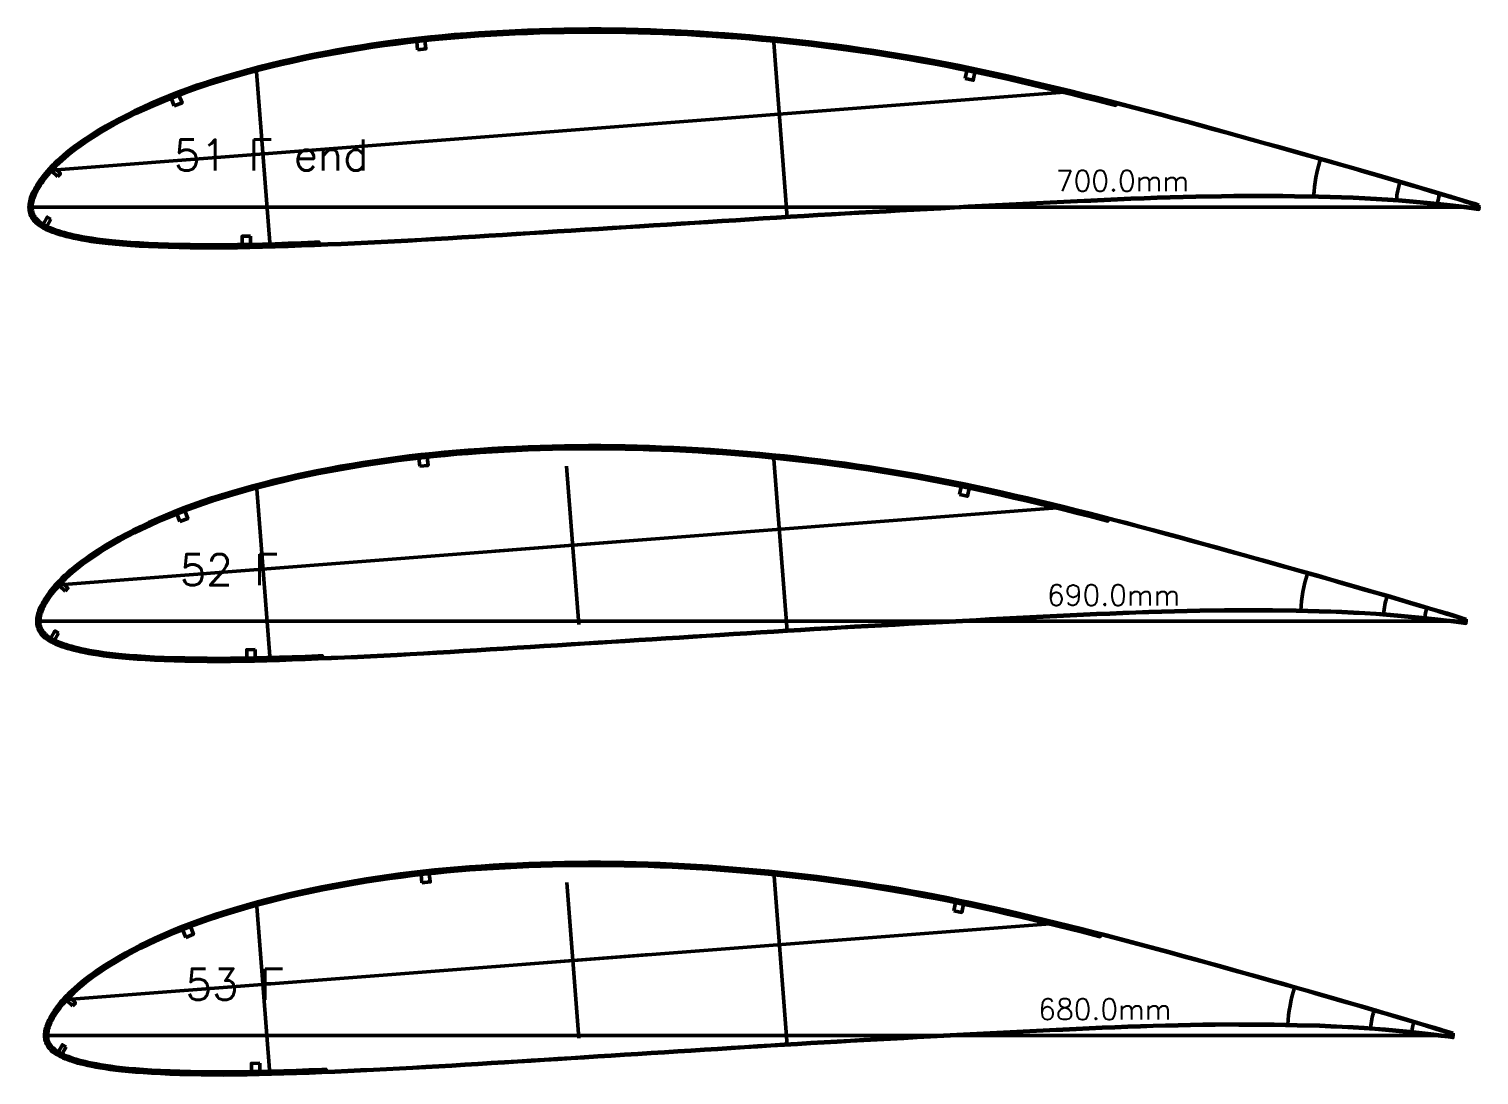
# Model space of a CAD drawing. Header units: metres. Extents: x -405 to 675, y -15418 to 133.
# Drawn here: x -262 to 438, y -10419 to -9914 of the extents above; entities that cross this region are included whole.
import ezdxf
from ezdxf.enums import TextEntityAlignment as Align

# ---------------------------------------------------------------- set-up
doc = ezdxf.new("R2010")
doc.units = ezdxf.units.M
for name, color, linetype, lineweight in [('FoilLayer', 7, 'Continuous', 50), ('RefFoilLayer', 7, 'Continuous', 50), ('StringerLayer', 7, 'Continuous', 50), ('SubLayer', 7, 'Continuous', 50), ('TextLayer', 7, 'Continuous', 50)]:
    doc.layers.add(name, color=color, linetype=linetype, lineweight=lineweight)
doc.styles.add('MSゴシック', font='romans')

msp = doc.modelspace()

# ---------------------------------------------------------------- linework, layer by layer
at = {"layer": 'FoilLayer'}
for points in [[(437.36, -9999.38), (435.22, -9998.69), (431.78, -9997.66), (428.06, -9996.5), (423.99, -9995.27), (419.56, -9993.96), (414.79, -9992.55), (409.74, -9991.05), (404.46, -9989.48), (399.02, -9987.88), (393.54, -9986.28), (388.01, -9984.7), (382.4, -9983.06), (376.73, -9981.39), (370.96, -9979.74), (365.1, -9978.07), (359.14, -9976.4), (353.07, -9974.69), (346.9, -9972.95), (340.66, -9971.2), (334.37, -9969.44), (328.07, -9967.67), (321.76, -9965.91), (315.46, -9964.16), (309.16, -9962.42), (302.86, -9960.68), (296.58, -9958.96), (290.32, -9957.26), (284.08, -9955.58), (277.86, -9953.92), (271.65, -9952.28), (265.45, -9950.66), (262.39, -9949.87), (262.12, -9950.89), (259.02, -9950.08), (252.86, -9948.51), (246.71, -9946.97), (240.56, -9945.45), (234.42, -9943.96), (228.28, -9942.48), (222.16, -9941.03), (216.08, -9939.61), (210.04, -9938.23), (204.05, -9936.89), (198.09, -9935.59), (192.14, -9934.33), (186.21, -9933.12), (180.3, -9931.95), (174.39, -9930.82), (168.49, -9929.73), (162.6, -9928.69), (156.71, -9927.69), (150.81, -9926.73), (144.9, -9925.81), (138.98, -9924.93), (133.06, -9924.09), (127.13, -9923.29), (121.19, -9922.53), (115.25, -9921.81), (109.29, -9921.13), (103.32, -9920.48), (97.33, -9919.88), (91.33, -9919.31), (85.33, -9918.77), (79.33, -9918.27), (73.34, -9917.81), (67.35, -9917.39), (61.37, -9917.01), (55.39, -9916.67), (49.43, -9916.37), (43.46, -9916.11), (37.51, -9915.89), (31.56, -9915.72), (25.61, -9915.58), (19.67, -9915.49), (13.74, -9915.44), (7.81, -9915.44), (1.87, -9915.48), (-4.06, -9915.56), (-9.99, -9915.68), (-15.91, -9915.84), (-21.82, -9916.05), (-27.72, -9916.3), (-33.61, -9916.59), (-39.49, -9916.92), (-45.34, -9917.29), (-51.17, -9917.71), (-56.96, -9918.17), (-62.7, -9918.67), (-68.41, -9919.23), (-74.09, -9919.84), (-79.77, -9920.5), (-85.44, -9921.22), (-91.09, -9921.99), (-96.71, -9922.8), (-102.32, -9923.67), (-107.9, -9924.58), (-113.45, -9925.55), (-118.96, -9926.56), (-124.44, -9927.63), (-129.87, -9928.74), (-135.26, -9929.91), (-140.59, -9931.12), (-145.88, -9932.39), (-151.12, -9933.72), (-156.32, -9935.1), (-161.45, -9936.51), (-166.49, -9937.96), (-171.41, -9939.45), (-176.23, -9940.98), (-180.94, -9942.57), (-185.56, -9944.2), (-190.07, -9945.88), (-194.48, -9947.61), (-198.77, -9949.37), (-202.94, -9951.17), (-206.97, -9952.99), (-210.86, -9954.83), (-214.59, -9956.67), (-218.15, -9958.5), (-221.51, -9960.3), (-224.68, -9962.07), (-227.64, -9963.82), (-230.42, -9965.52), (-233.01, -9967.19), (-235.42, -9968.81), (-237.65, -9970.38), (-239.72, -9971.9), (-241.63, -9973.35), (-243.39, -9974.76), (-245.01, -9976.12), (-246.5, -9977.44), (-247.88, -9978.72), (-249.16, -9979.95), (-250.34, -9981.14), (-251.43, -9982.29), (-252.43, -9983.4), (-253.36, -9984.48), (-254.22, -9985.52), (-255, -9986.53), (-255.73, -9987.52), (-256.4, -9988.47), (-257.01, -9989.39), (-257.57, -9990.29), (-258.09, -9991.18), (-258.57, -9992.04), (-259, -9992.85), (-259.37, -9993.63), (-259.71, -9994.44), (-260.02, -9995.23), (-260.28, -9995.95), (-260.5, -9996.65), (-260.67, -9997.36), (-260.8, -9998.07), (-260.9, -9998.74), (-260.97, -9999.39), (-261, -10000.04), (-261, -10000.63), (-260.95, -10001.22), (-260.86, -10001.81), (-260.71, -10002.4), (-260.51, -10003), (-260.26, -10003.59), (-259.95, -10004.17), (-259.59, -10004.74), (-259.18, -10005.3), (-258.69, -10005.86), (-258.15, -10006.4), (-257.55, -10006.92), (-256.9, -10007.44), (-256.2, -10007.94), (-255.44, -10008.42), (-254.61, -10008.88), (-253.73, -10009.33), (-252.77, -10009.77), (-251.75, -10010.19), (-250.65, -10010.62), (-249.49, -10011.03), (-248.24, -10011.45), (-246.92, -10011.87), (-245.51, -10012.28), (-244, -10012.69), (-242.39, -10013.09), (-240.65, -10013.48), (-238.77, -10013.87), (-236.75, -10014.26), (-234.57, -10014.65), (-232.21, -10015.04), (-229.67, -10015.42), (-226.91, -10015.78), (-223.92, -10016.12), (-220.66, -10016.44), (-217.12, -10016.74), (-213.29, -10017.03), (-209.19, -10017.29), (-204.8, -10017.53), (-200.14, -10017.72), (-195.2, -10017.88), (-190.01, -10018), (-184.62, -10018.1), (-179.08, -10018.17), (-173.43, -10018.2), (-167.69, -10018.17), (-161.85, -10018.1), (-155.88, -10017.98), (-149.8, -10017.83), (-143.64, -10017.65), (-137.4, -10017.44), (-131.08, -10017.21), (-124.7, -10016.97), (-122.56, -10016.88), (-122.52, -10017.93), (-118.25, -10017.77), (-111.83, -10017.5), (-105.42, -10017.22), (-99, -10016.91), (-92.55, -10016.59), (-86.06, -10016.25), (-79.57, -10015.91), (-73.08, -10015.55), (-66.6, -10015.19), (-60.11, -10014.8), (-53.59, -10014.39), (-47.04, -10013.98), (-40.47, -10013.57), (-33.89, -10013.17), (-27.3, -10012.76), (-20.7, -10012.34), (-14.08, -10011.92), (-7.45, -10011.5), (-0.83, -10011.09), (5.8, -10010.67), (12.43, -10010.26), (19.05, -10009.85), (25.67, -10009.43), (32.3, -10009), (38.92, -10008.58), (45.55, -10008.16), (52.18, -10007.75), (58.8, -10007.33), (65.42, -10006.92), (72.05, -10006.49), (78.67, -10006.07), (85.29, -10005.64), (91.9, -10005.22), (98.5, -10004.81), (105.1, -10004.41), (111.7, -10004.01), (118.3, -10003.61), (124.88, -10003.22), (131.46, -10002.84), (138.05, -10002.47), (144.65, -10002.11), (151.26, -10001.75), (157.87, -10001.39), (164.49, -10001.02), (171.11, -10000.65), (177.72, -10000.29), (184.33, -9999.93), (190.94, -9999.58), (197.55, -9999.22), (204.15, -9998.87), (210.74, -9998.52), (217.32, -9998.17), (223.88, -9997.84), (230.45, -9997.51), (237.02, -9997.19), (243.58, -9996.88), (250.11, -9996.57), (256.6, -9996.27), (263.04, -9995.98), (269.45, -9995.72), (275.84, -9995.48), (282.16, -9995.24), (288.42, -9995.04), (294.65, -9994.88), (300.87, -9994.74), (307.07, -9994.63), (313.21, -9994.51), (319.23, -9994.4), (325.14, -9994.36), (331.03, -9994.39), (336.92, -9994.41), (342.76, -9994.43), (348.52, -9994.49), (354.25, -9994.63), (359.96, -9994.75), (365.62, -9994.85), (371.2, -9995), (376.76, -9995.23), (382.35, -9995.52), (387.91, -9995.8), (393.34, -9996.11), (398.65, -9996.52), (403.94, -9996.98), (409.13, -9997.47), (414.15, -9997.95), (418.93, -9998.44), (423.45, -9998.94), (427.69, -9999.41), (431.63, -9999.87), (435.26, -10000.31), (437.51, -10000.6)], [(431.11, -10199.39), (429.01, -10198.72), (425.61, -10197.69), (421.94, -10196.56), (417.93, -10195.35), (413.56, -10194.05), (408.86, -10192.66), (403.88, -10191.18), (398.68, -10189.64), (393.32, -10188.06), (387.92, -10186.48), (382.46, -10184.92), (376.94, -10183.31), (371.35, -10181.67), (365.66, -10180.04), (359.88, -10178.39), (354.01, -10176.74), (348.02, -10175.05), (341.94, -10173.34), (335.79, -10171.62), (329.6, -10169.88), (323.38, -10168.14), (317.16, -10166.4), (310.95, -10164.68), (304.74, -10162.96), (298.53, -10161.25), (292.34, -10159.56), (286.17, -10157.88), (280.02, -10156.22), (273.89, -10154.58), (267.77, -10152.97), (261.66, -10151.37), (258.64, -10150.59), (258.37, -10151.61), (255.31, -10150.82), (249.24, -10149.27), (243.18, -10147.75), (237.12, -10146.25), (231.07, -10144.78), (225.01, -10143.33), (218.98, -10141.9), (212.99, -10140.49), (207.04, -10139.13), (201.13, -10137.81), (195.25, -10136.53), (189.39, -10135.29), (183.55, -10134.1), (177.72, -10132.95), (171.89, -10131.83), (166.08, -10130.76), (160.27, -10129.73), (154.47, -10128.74), (148.65, -10127.8), (142.83, -10126.89), (136.99, -10126.03), (131.15, -10125.2), (125.31, -10124.41), (119.46, -10123.66), (113.6, -10122.95), (107.73, -10122.28), (101.84, -10121.64), (95.93, -10121.04), (90.02, -10120.48), (84.11, -10119.95), (78.2, -10119.46), (72.29, -10119.01), (66.38, -10118.59), (60.49, -10118.22), (54.6, -10117.88), (48.72, -10117.58), (42.84, -10117.33), (36.97, -10117.12), (31.11, -10116.94), (25.25, -10116.81), (19.39, -10116.72), (13.54, -10116.67), (7.69, -10116.67), (1.84, -10116.71), (-4, -10116.79), (-9.85, -10116.91), (-15.69, -10117.07), (-21.51, -10117.27), (-27.33, -10117.51), (-33.13, -10117.8), (-38.92, -10118.13), (-44.69, -10118.5), (-50.44, -10118.91), (-56.14, -10119.36), (-61.8, -10119.85), (-67.43, -10120.4), (-73.03, -10121), (-78.63, -10121.66), (-84.21, -10122.37), (-89.78, -10123.12), (-95.33, -10123.93), (-100.86, -10124.78), (-106.36, -10125.68), (-111.83, -10126.63), (-117.26, -10127.63), (-122.66, -10128.68), (-128.01, -10129.78), (-133.32, -10130.93), (-138.58, -10132.13), (-143.79, -10133.38), (-148.96, -10134.69), (-154.08, -10136.05), (-159.14, -10137.44), (-164.1, -10138.87), (-168.95, -10140.33), (-173.7, -10141.85), (-178.35, -10143.41), (-182.9, -10145.02), (-187.35, -10146.68), (-191.69, -10148.38), (-195.92, -10150.12), (-200.03, -10151.88), (-204, -10153.68), (-207.84, -10155.49), (-211.52, -10157.31), (-215.02, -10159.11), (-218.34, -10160.88), (-221.46, -10162.63), (-224.38, -10164.35), (-227.12, -10166.03), (-229.67, -10167.68), (-232.04, -10169.28), (-234.24, -10170.82), (-236.28, -10172.31), (-238.16, -10173.75), (-239.9, -10175.14), (-241.49, -10176.48), (-242.97, -10177.78), (-244.33, -10179.04), (-245.59, -10180.25), (-246.75, -10181.43), (-247.82, -10182.56), (-248.81, -10183.66), (-249.73, -10184.71), (-250.57, -10185.74), (-251.34, -10186.74), (-252.06, -10187.71), (-252.72, -10188.65), (-253.32, -10189.55), (-253.88, -10190.44), (-254.39, -10191.32), (-254.86, -10192.16), (-255.28, -10192.96), (-255.65, -10193.73), (-255.98, -10194.53), (-256.28, -10195.3), (-256.54, -10196.02), (-256.76, -10196.7), (-256.92, -10197.4), (-257.06, -10198.1), (-257.16, -10198.76), (-257.22, -10199.4), (-257.25, -10200.04), (-257.25, -10200.62), (-257.2, -10201.2), (-257.11, -10201.78), (-256.97, -10202.36), (-256.77, -10202.95), (-256.52, -10203.53), (-256.22, -10204.1), (-255.87, -10204.66), (-255.46, -10205.21), (-254.98, -10205.76), (-254.45, -10206.29), (-253.86, -10206.81), (-253.22, -10207.32), (-252.53, -10207.81), (-251.78, -10208.28), (-250.97, -10208.74), (-250.1, -10209.18), (-249.15, -10209.61), (-248.14, -10210.03), (-247.07, -10210.44), (-245.92, -10210.86), (-244.69, -10211.27), (-243.39, -10211.68), (-242, -10212.08), (-240.51, -10212.49), (-238.92, -10212.88), (-237.21, -10213.27), (-235.36, -10213.65), (-233.37, -10214.03), (-231.21, -10214.42), (-228.89, -10214.8), (-226.38, -10215.17), (-223.66, -10215.53), (-220.71, -10215.87), (-217.5, -10216.18), (-214.02, -10216.48), (-210.25, -10216.76), (-206.2, -10217.03), (-201.87, -10217.26), (-197.28, -10217.45), (-192.41, -10217.6), (-187.3, -10217.72), (-181.98, -10217.82), (-176.52, -10217.89), (-170.95, -10217.91), (-165.3, -10217.89), (-159.54, -10217.82), (-153.65, -10217.7), (-147.66, -10217.55), (-141.59, -10217.38), (-135.44, -10217.17), (-129.21, -10216.94), (-122.92, -10216.7), (-120.81, -10216.62), (-120.77, -10217.67), (-116.56, -10217.51), (-110.24, -10217.25), (-103.92, -10216.97), (-97.59, -10216.66), (-91.22, -10216.34), (-84.83, -10216.01), (-78.43, -10215.67), (-72.04, -10215.33), (-65.65, -10214.96), (-59.25, -10214.58), (-52.82, -10214.18), (-46.36, -10213.78), (-39.89, -10213.37), (-33.4, -10212.98), (-26.91, -10212.57), (-20.4, -10212.16), (-13.88, -10211.75), (-7.35, -10211.33), (-0.82, -10210.92), (5.72, -10210.51), (12.25, -10210.11), (18.78, -10209.7), (25.3, -10209.29), (31.83, -10208.87), (38.36, -10208.45), (44.9, -10208.04), (51.43, -10207.63), (57.96, -10207.22), (64.49, -10206.81), (71.02, -10206.39), (77.55, -10205.97), (84.07, -10205.56), (90.58, -10205.14), (97.09, -10204.74), (103.6, -10204.34), (110.11, -10203.94), (116.61, -10203.55), (123.1, -10203.17), (129.59, -10202.8), (136.08, -10202.43), (142.58, -10202.07), (149.1, -10201.72), (155.62, -10201.36), (162.14, -10201), (168.66, -10200.64), (175.18, -10200.28), (181.7, -10199.92), (188.22, -10199.58), (194.73, -10199.23), (201.24, -10198.88), (207.73, -10198.53), (214.21, -10198.19), (220.68, -10197.86), (227.15, -10197.54), (233.63, -10197.23), (240.1, -10196.92), (246.54, -10196.61), (252.93, -10196.31), (259.28, -10196.04), (265.6, -10195.78), (271.9, -10195.53), (278.13, -10195.3), (284.3, -10195.1), (290.44, -10194.94), (296.57, -10194.81), (302.68, -10194.7), (308.73, -10194.58), (314.67, -10194.47), (320.5, -10194.43), (326.3, -10194.46), (332.11, -10194.49), (337.86, -10194.5), (343.54, -10194.57), (349.19, -10194.7), (354.82, -10194.82), (360.4, -10194.92), (365.9, -10195.06), (371.37, -10195.3), (376.89, -10195.58), (382.37, -10195.86), (387.72, -10196.16), (392.96, -10196.56), (398.17, -10197.02), (403.29, -10197.5), (408.23, -10197.97), (412.94, -10198.46), (417.4, -10198.95), (421.58, -10199.41), (425.47, -10199.86), (429.05, -10200.3), (431.26, -10200.59)], [(424.86, -10399.41), (422.79, -10398.74), (419.44, -10397.73), (415.82, -10396.62), (411.87, -10395.42), (407.57, -10394.14), (402.93, -10392.77), (398.03, -10391.31), (392.9, -10389.8), (387.62, -10388.24), (382.29, -10386.68), (376.92, -10385.15), (371.47, -10383.56), (365.96, -10381.94), (360.36, -10380.33), (354.67, -10378.71), (348.88, -10377.08), (342.98, -10375.42), (336.98, -10373.73), (330.92, -10372.03), (324.82, -10370.32), (318.69, -10368.61), (312.57, -10366.9), (306.44, -10365.19), (300.32, -10363.5), (294.2, -10361.82), (288.1, -10360.15), (282.02, -10358.49), (275.96, -10356.86), (269.92, -10355.25), (263.89, -10353.66), (257.87, -10352.08), (254.89, -10351.31), (254.62, -10352.33), (251.6, -10351.55), (245.62, -10350.03), (239.65, -10348.53), (233.68, -10347.05), (227.71, -10345.6), (221.75, -10344.17), (215.8, -10342.76), (209.89, -10341.38), (204.03, -10340.03), (198.21, -10338.73), (192.42, -10337.47), (186.64, -10336.25), (180.89, -10335.08), (175.14, -10333.94), (169.4, -10332.84), (163.67, -10331.78), (157.95, -10330.77), (152.22, -10329.8), (146.49, -10328.87), (140.75, -10327.97), (135.01, -10327.12), (129.25, -10326.3), (123.49, -10325.52), (117.72, -10324.78), (111.95, -10324.08), (106.16, -10323.42), (100.36, -10322.8), (94.54, -10322.21), (88.72, -10321.66), (82.89, -10321.13), (77.06, -10320.65), (71.24, -10320.2), (65.42, -10319.79), (59.61, -10319.42), (53.81, -10319.09), (48.01, -10318.8), (42.22, -10318.55), (36.44, -10318.34), (30.66, -10318.17), (24.88, -10318.04), (19.11, -10317.95), (13.35, -10317.9), (7.58, -10317.9), (1.82, -10317.94), (-3.95, -10318.01), (-9.71, -10318.13), (-15.46, -10318.29), (-21.2, -10318.49), (-26.93, -10318.73), (-32.65, -10319.01), (-38.35, -10319.34), (-44.04, -10319.7), (-49.7, -10320.1), (-55.33, -10320.55), (-60.91, -10321.04), (-66.45, -10321.58), (-71.97, -10322.17), (-77.49, -10322.82), (-82.99, -10323.51), (-88.48, -10324.26), (-93.94, -10325.05), (-99.39, -10325.89), (-104.81, -10326.78), (-110.2, -10327.72), (-115.56, -10328.7), (-120.87, -10329.74), (-126.15, -10330.82), (-131.38, -10331.95), (-136.57, -10333.13), (-141.7, -10334.36), (-146.79, -10335.66), (-151.84, -10336.99), (-156.83, -10338.37), (-161.72, -10339.77), (-166.5, -10341.22), (-171.18, -10342.71), (-175.76, -10344.25), (-180.24, -10345.84), (-184.62, -10347.47), (-188.91, -10349.15), (-193.08, -10350.86), (-197.12, -10352.6), (-201.04, -10354.37), (-204.82, -10356.16), (-208.44, -10357.95), (-211.89, -10359.72), (-215.16, -10361.47), (-218.24, -10363.19), (-221.12, -10364.89), (-223.81, -10366.55), (-226.33, -10368.17), (-228.66, -10369.74), (-230.83, -10371.26), (-232.84, -10372.73), (-234.7, -10374.15), (-236.41, -10375.52), (-237.98, -10376.84), (-239.43, -10378.12), (-240.77, -10379.36), (-242.01, -10380.56), (-243.16, -10381.71), (-244.21, -10382.83), (-245.19, -10383.91), (-246.09, -10384.95), (-246.92, -10385.96), (-247.68, -10386.94), (-248.39, -10387.9), (-249.04, -10388.82), (-249.63, -10389.72), (-250.18, -10390.59), (-250.68, -10391.45), (-251.15, -10392.29), (-251.56, -10393.07), (-251.92, -10393.83), (-252.25, -10394.61), (-252.55, -10395.38), (-252.8, -10396.08), (-253.01, -10396.76), (-253.18, -10397.44), (-253.31, -10398.13), (-253.41, -10398.78), (-253.47, -10399.41), (-253.5, -10400.04), (-253.5, -10400.61), (-253.45, -10401.18), (-253.37, -10401.75), (-253.23, -10402.32), (-253.03, -10402.9), (-252.79, -10403.47), (-252.49, -10404.03), (-252.14, -10404.58), (-251.74, -10405.12), (-251.27, -10405.66), (-250.75, -10406.18), (-250.17, -10406.69), (-249.54, -10407.19), (-248.85, -10407.67), (-248.12, -10408.14), (-247.32, -10408.59), (-246.46, -10409.03), (-245.54, -10409.45), (-244.54, -10409.86), (-243.48, -10410.27), (-242.34, -10410.68), (-241.14, -10411.08), (-239.85, -10411.49), (-238.48, -10411.89), (-237.02, -10412.28), (-235.46, -10412.67), (-233.77, -10413.05), (-231.94, -10413.43), (-229.98, -10413.81), (-227.86, -10414.19), (-225.57, -10414.56), (-223.1, -10414.93), (-220.42, -10415.28), (-217.51, -10415.62), (-214.35, -10415.93), (-210.91, -10416.22), (-207.2, -10416.5), (-203.21, -10416.76), (-198.95, -10416.98), (-194.42, -10417.17), (-189.62, -10417.32), (-184.58, -10417.44), (-179.34, -10417.54), (-173.96, -10417.6), (-168.47, -10417.63), (-162.9, -10417.61), (-157.22, -10417.54), (-151.43, -10417.42), (-145.52, -10417.28), (-139.54, -10417.1), (-133.48, -10416.9), (-127.34, -10416.68), (-121.14, -10416.44), (-119.06, -10416.36), (-119.02, -10417.41), (-114.87, -10417.25), (-108.64, -10416.99), (-102.41, -10416.71), (-96.17, -10416.42), (-89.9, -10416.1), (-83.6, -10415.77), (-77.29, -10415.44), (-70.99, -10415.1), (-64.7, -10414.74), (-58.39, -10414.36), (-52.06, -10413.97), (-45.69, -10413.57), (-39.31, -10413.17), (-32.92, -10412.78), (-26.52, -10412.38), (-20.11, -10411.98), (-13.68, -10411.57), (-7.24, -10411.16), (-0.8, -10410.76), (5.63, -10410.35), (12.07, -10409.95), (18.5, -10409.55), (24.93, -10409.14), (31.37, -10408.73), (37.81, -10408.32), (44.25, -10407.92), (50.68, -10407.52), (57.12, -10407.11), (63.55, -10406.71), (69.99, -10406.29), (76.42, -10405.88), (82.85, -10405.47), (89.27, -10405.06), (95.69, -10404.66), (102.1, -10404.27), (108.51, -10403.88), (114.92, -10403.5), (121.32, -10403.12), (127.71, -10402.75), (134.1, -10402.39), (140.51, -10402.04), (146.94, -10401.69), (153.36, -10401.34), (159.79, -10400.98), (166.22, -10400.62), (172.64, -10400.27), (179.06, -10399.92), (185.49, -10399.58), (191.91, -10399.23), (198.32, -10398.89), (204.72, -10398.54), (211.11, -10398.21), (217.48, -10397.88), (223.86, -10397.57), (230.24, -10397.26), (236.62, -10396.96), (242.96, -10396.65), (249.26, -10396.36), (255.52, -10396.09), (261.75, -10395.83), (267.96, -10395.59), (274.1, -10395.36), (280.18, -10395.17), (286.24, -10395.01), (292.28, -10394.88), (298.29, -10394.77), (304.26, -10394.65), (310.11, -10394.55), (315.85, -10394.51), (321.57, -10394.53), (327.3, -10394.56), (332.97, -10394.58), (338.56, -10394.64), (344.13, -10394.77), (349.68, -10394.89), (355.17, -10394.99), (360.6, -10395.13), (365.99, -10395.36), (371.42, -10395.64), (376.83, -10395.91), (382.1, -10396.21), (387.26, -10396.6), (392.4, -10397.05), (397.44, -10397.53), (402.32, -10397.99), (406.96, -10398.47), (411.35, -10398.96), (415.47, -10399.41), (419.3, -10399.86), (422.83, -10400.29), (425.01, -10400.57)]]:
    msp.add_lwpolyline(points, close=True, dxfattribs=at)
at = {"layer": 'RefFoilLayer'}
for points in [[(437.5, -9998.95), (435.35, -9998.26), (431.91, -9997.23), (428.19, -9996.07), (424.12, -9994.84), (419.69, -9993.53), (414.92, -9992.12), (409.87, -9990.61), (404.58, -9989.05), (399.15, -9987.44), (393.66, -9985.84), (388.14, -9984.27), (382.53, -9982.63), (376.85, -9980.96), (371.08, -9979.31), (365.22, -9977.64), (359.26, -9975.96), (353.19, -9974.25), (347.02, -9972.52), (340.78, -9970.77), (334.49, -9969.01), (328.19, -9967.24), (321.88, -9965.48), (315.58, -9963.72), (309.28, -9961.98), (302.98, -9960.25), (296.69, -9958.53), (290.43, -9956.83), (284.2, -9955.14), (277.98, -9953.49), (271.76, -9951.85), (265.57, -9950.23), (259.39, -9948.63), (253.22, -9947.06), (247.07, -9945.51), (240.92, -9943.99), (234.77, -9942.5), (228.62, -9941.03), (222.5, -9939.57), (216.41, -9938.15), (210.37, -9936.76), (204.37, -9935.42), (198.4, -9934.12), (192.44, -9932.87), (186.51, -9931.65), (180.58, -9930.48), (174.66, -9929.35), (168.75, -9928.26), (162.85, -9927.21), (156.95, -9926.21), (151.04, -9925.25), (145.12, -9924.33), (139.19, -9923.45), (133.26, -9922.6), (127.32, -9921.8), (121.37, -9921.04), (115.42, -9920.32), (109.45, -9919.64), (103.47, -9918.99), (97.47, -9918.39), (91.46, -9917.81), (85.45, -9917.28), (79.44, -9916.78), (73.44, -9916.32), (67.44, -9915.89), (61.45, -9915.51), (55.47, -9915.17), (49.49, -9914.87), (43.52, -9914.61), (37.55, -9914.39), (31.59, -9914.22), (25.64, -9914.08), (19.69, -9913.99), (13.74, -9913.94), (7.8, -9913.94), (1.85, -9913.98), (-4.09, -9914.06), (-10.03, -9914.18), (-15.97, -9914.34), (-21.89, -9914.55), (-27.8, -9914.8), (-33.7, -9915.09), (-39.58, -9915.42), (-45.45, -9915.8), (-51.29, -9916.21), (-57.09, -9916.67), (-62.85, -9917.18), (-68.57, -9917.73), (-74.27, -9918.35), (-79.96, -9919.01), (-85.64, -9919.73), (-91.3, -9920.5), (-96.94, -9921.32), (-102.56, -9922.19), (-108.16, -9923.1), (-113.72, -9924.07), (-119.25, -9925.09), (-124.74, -9926.16), (-130.19, -9927.27), (-135.59, -9928.44), (-140.94, -9929.66), (-146.25, -9930.94), (-151.5, -9932.27), (-156.72, -9933.65), (-161.87, -9935.07), (-166.92, -9936.52), (-171.87, -9938.02), (-176.71, -9939.56), (-181.44, -9941.15), (-186.08, -9942.8), (-190.62, -9944.49), (-195.05, -9946.22), (-199.37, -9948), (-203.56, -9949.8), (-207.61, -9951.63), (-211.52, -9953.48), (-215.28, -9955.34), (-218.86, -9957.17), (-222.24, -9958.99), (-225.44, -9960.78), (-228.43, -9962.54), (-231.23, -9964.26), (-233.85, -9965.95), (-236.28, -9967.59), (-238.54, -9969.17), (-240.63, -9970.7), (-242.57, -9972.18), (-244.35, -9973.61), (-246, -9975), (-247.52, -9976.34), (-248.93, -9977.64), (-250.23, -9978.9), (-251.43, -9980.11), (-252.54, -9981.29), (-253.57, -9982.43), (-254.52, -9983.53), (-255.4, -9984.6), (-256.21, -9985.64), (-256.96, -9986.65), (-257.65, -9987.64), (-258.29, -9988.6), (-258.87, -9989.54), (-259.4, -9990.45), (-259.9, -9991.34), (-260.36, -9992.21), (-260.76, -9993.06), (-261.11, -9993.9), (-261.43, -9994.72), (-261.72, -9995.52), (-261.96, -9996.3), (-262.14, -9997.08), (-262.29, -9997.85), (-262.4, -9998.59), (-262.47, -9999.33), (-262.5, -10000.04), (-262.49, -10000.75), (-262.43, -10001.46), (-262.31, -10002.18), (-262.13, -10002.89), (-261.89, -10003.6), (-261.58, -10004.3), (-261.22, -10004.98), (-260.79, -10005.65), (-260.3, -10006.3), (-259.75, -10006.92), (-259.14, -10007.52), (-258.48, -10008.1), (-257.76, -10008.67), (-257, -10009.21), (-256.17, -10009.73), (-255.29, -10010.22), (-254.35, -10010.7), (-253.35, -10011.15), (-252.29, -10011.59), (-251.16, -10012.03), (-249.96, -10012.46), (-248.69, -10012.88), (-247.34, -10013.31), (-245.9, -10013.73), (-244.36, -10014.14), (-242.72, -10014.55), (-240.96, -10014.95), (-239.06, -10015.34), (-237.02, -10015.73), (-234.81, -10016.13), (-232.43, -10016.52), (-229.86, -10016.9), (-227.08, -10017.27), (-224.06, -10017.61), (-220.79, -10017.93), (-217.23, -10018.24), (-213.39, -10018.52), (-209.27, -10018.79), (-204.86, -10019.03), (-200.18, -10019.22), (-195.24, -10019.38), (-190.04, -10019.5), (-184.64, -10019.6), (-179.09, -10019.67), (-173.42, -10019.7), (-167.67, -10019.67), (-161.82, -10019.6), (-155.84, -10019.48), (-149.76, -10019.33), (-143.59, -10019.15), (-137.35, -10018.94), (-131.02, -10018.71), (-124.64, -10018.47), (-118.23, -10018.22), (-111.81, -10017.95), (-105.4, -10017.67), (-98.98, -10017.36), (-92.52, -10017.04), (-86.04, -10016.7), (-79.54, -10016.36), (-73.05, -10016), (-66.57, -10015.63), (-60.08, -10015.25), (-53.56, -10014.84), (-47.01, -10014.43), (-40.44, -10014.02), (-33.86, -10013.62), (-27.27, -10013.21), (-20.67, -10012.79), (-14.05, -10012.37), (-7.43, -10011.95), (-0.8, -10011.53), (5.83, -10011.12), (12.46, -10010.71), (19.08, -10010.3), (25.7, -10009.88), (32.32, -10009.45), (38.95, -10009.03), (45.58, -10008.61), (52.2, -10008.2), (58.83, -10007.78), (65.45, -10007.36), (72.08, -10006.94), (78.7, -10006.52), (85.32, -10006.09), (91.92, -10005.67), (98.53, -10005.26), (105.13, -10004.86), (111.73, -10004.46), (118.33, -10004.06), (124.91, -10003.67), (131.49, -10003.29), (138.07, -10002.92), (144.67, -10002.56), (151.28, -10002.2), (157.9, -10001.84), (164.52, -10001.47), (171.13, -10001.1), (177.75, -10000.74), (184.36, -10000.38), (190.97, -10000.03), (197.58, -9999.67), (204.18, -9999.32), (210.77, -9998.96), (217.34, -9998.62), (223.9, -9998.28), (230.47, -9997.96), (237.04, -9997.64), (243.6, -9997.33), (250.13, -9997.02), (256.62, -9996.72), (263.05, -9996.43), (269.47, -9996.17), (275.85, -9995.92), (282.18, -9995.69), (288.44, -9995.49), (294.66, -9995.33), (300.88, -9995.19), (307.07, -9995.08), (313.21, -9994.96), (319.23, -9994.85), (325.14, -9994.81), (331.03, -9994.84), (336.92, -9994.86), (342.75, -9994.88), (348.5, -9994.94), (354.24, -9995.08), (359.96, -9995.2), (365.61, -9995.3), (371.18, -9995.44), (376.73, -9995.68), (382.33, -9995.97), (387.89, -9996.25), (393.3, -9996.56), (398.61, -9996.96), (403.9, -9997.43), (409.09, -9997.91), (414.1, -9998.39), (418.88, -9998.89), (423.4, -9999.39), (427.64, -9999.86), (431.58, -10000.32), (435.21, -10000.75), (437.45, -10001.05)], [(431.25, -10198.96), (429.14, -10198.29), (425.74, -10197.26), (422.07, -10196.13), (418.06, -10194.91), (413.69, -10193.62), (408.99, -10192.23), (404.01, -10190.75), (398.81, -10189.21), (393.45, -10187.62), (388.04, -10186.04), (382.59, -10184.49), (377.06, -10182.88), (371.47, -10181.23), (365.78, -10179.6), (360, -10177.96), (354.13, -10176.31), (348.14, -10174.62), (342.06, -10172.91), (335.91, -10171.18), (329.72, -10169.45), (323.5, -10167.71), (317.28, -10165.97), (311.07, -10164.24), (304.86, -10162.53), (298.65, -10160.82), (292.45, -10159.12), (286.28, -10157.44), (280.14, -10155.78), (274.01, -10154.15), (267.88, -10152.53), (261.77, -10150.94), (255.68, -10149.36), (249.6, -10147.82), (243.54, -10146.29), (237.47, -10144.79), (231.41, -10143.32), (225.36, -10141.87), (219.32, -10140.44), (213.32, -10139.03), (207.37, -10137.67), (201.45, -10136.34), (195.56, -10135.06), (189.69, -10133.82), (183.84, -10132.63), (178, -10131.47), (172.16, -10130.36), (166.34, -10129.28), (160.52, -10128.25), (154.71, -10127.26), (148.88, -10126.32), (143.05, -10125.41), (137.21, -10124.54), (131.35, -10123.71), (125.5, -10122.92), (119.64, -10122.17), (113.77, -10121.46), (107.89, -10120.78), (101.99, -10120.15), (96.08, -10119.55), (90.16, -10118.99), (84.23, -10118.46), (78.31, -10117.97), (72.39, -10117.51), (66.48, -10117.1), (60.57, -10116.72), (54.68, -10116.38), (48.78, -10116.09), (42.9, -10115.83), (37.02, -10115.62), (31.14, -10115.44), (25.27, -10115.31), (19.41, -10115.22), (13.54, -10115.17), (7.68, -10115.17), (1.82, -10115.21), (-4.04, -10115.29), (-9.89, -10115.41), (-15.74, -10115.57), (-21.57, -10115.77), (-27.4, -10116.01), (-33.21, -10116.3), (-39.02, -10116.63), (-44.8, -10117), (-50.55, -10117.41), (-56.27, -10117.86), (-61.95, -10118.36), (-67.59, -10118.91), (-73.21, -10119.51), (-78.82, -10120.17), (-84.42, -10120.88), (-90, -10121.64), (-95.56, -10122.44), (-101.1, -10123.3), (-106.61, -10124.2), (-112.1, -10125.16), (-117.55, -10126.16), (-122.96, -10127.21), (-128.33, -10128.31), (-133.65, -10129.47), (-138.93, -10130.67), (-144.16, -10131.92), (-149.34, -10133.24), (-154.48, -10134.6), (-159.56, -10136), (-164.54, -10137.43), (-169.41, -10138.9), (-174.18, -10140.42), (-178.85, -10141.99), (-183.42, -10143.61), (-187.89, -10145.28), (-192.26, -10146.99), (-196.52, -10148.74), (-200.65, -10150.52), (-204.65, -10152.32), (-208.5, -10154.15), (-212.2, -10155.97), (-215.73, -10157.79), (-219.07, -10159.58), (-222.22, -10161.34), (-225.17, -10163.07), (-227.93, -10164.77), (-230.5, -10166.43), (-232.9, -10168.05), (-235.13, -10169.61), (-237.19, -10171.12), (-239.1, -10172.58), (-240.86, -10173.99), (-242.49, -10175.36), (-243.99, -10176.68), (-245.37, -10177.96), (-246.65, -10179.2), (-247.84, -10180.4), (-248.93, -10181.55), (-249.95, -10182.68), (-250.89, -10183.76), (-251.75, -10184.82), (-252.55, -10185.85), (-253.29, -10186.85), (-253.97, -10187.82), (-254.6, -10188.76), (-255.17, -10189.69), (-255.7, -10190.59), (-256.19, -10191.46), (-256.64, -10192.32), (-257.03, -10193.16), (-257.38, -10193.98), (-257.69, -10194.79), (-257.98, -10195.58), (-258.21, -10196.36), (-258.4, -10197.12), (-258.54, -10197.88), (-258.65, -10198.61), (-258.72, -10199.34), (-258.75, -10200.04), (-258.74, -10200.74), (-258.68, -10201.44), (-258.57, -10202.15), (-258.39, -10202.85), (-258.15, -10203.55), (-257.85, -10204.24), (-257.49, -10204.91), (-257.06, -10205.57), (-256.58, -10206.21), (-256.04, -10206.82), (-255.44, -10207.42), (-254.79, -10207.99), (-254.08, -10208.54), (-253.32, -10209.08), (-252.51, -10209.59), (-251.64, -10210.08), (-250.72, -10210.54), (-249.73, -10210.99), (-248.68, -10211.43), (-247.57, -10211.86), (-246.39, -10212.28), (-245.14, -10212.7), (-243.81, -10213.12), (-242.39, -10213.53), (-240.87, -10213.94), (-239.25, -10214.34), (-237.51, -10214.73), (-235.64, -10215.12), (-233.63, -10215.51), (-231.46, -10215.9), (-229.11, -10216.28), (-226.58, -10216.66), (-223.83, -10217.02), (-220.86, -10217.36), (-217.63, -10217.68), (-214.13, -10217.97), (-210.34, -10218.26), (-206.28, -10218.52), (-201.94, -10218.75), (-197.32, -10218.95), (-192.45, -10219.1), (-187.33, -10219.22), (-182, -10219.32), (-176.53, -10219.39), (-170.95, -10219.41), (-165.28, -10219.39), (-159.51, -10219.32), (-153.62, -10219.2), (-147.62, -10219.05), (-141.54, -10218.88), (-135.38, -10218.67), (-129.15, -10218.44), (-122.86, -10218.2), (-116.54, -10217.96), (-110.22, -10217.7), (-103.9, -10217.42), (-97.56, -10217.11), (-91.2, -10216.79), (-84.81, -10216.46), (-78.41, -10216.12), (-72.01, -10215.77), (-65.62, -10215.41), (-59.22, -10215.03), (-52.79, -10214.63), (-46.34, -10214.22), (-39.86, -10213.82), (-33.38, -10213.42), (-26.88, -10213.02), (-20.37, -10212.61), (-13.85, -10212.19), (-7.32, -10211.78), (-0.79, -10211.37), (5.75, -10210.96), (12.28, -10210.56), (18.8, -10210.15), (25.33, -10209.73), (31.86, -10209.32), (38.39, -10208.9), (44.92, -10208.49), (51.46, -10208.08), (57.99, -10207.67), (64.52, -10207.26), (71.05, -10206.84), (77.58, -10206.42), (84.1, -10206), (90.61, -10205.59), (97.12, -10205.19), (103.63, -10204.79), (110.13, -10204.39), (116.63, -10204), (123.13, -10203.62), (129.61, -10203.24), (136.1, -10202.88), (142.61, -10202.52), (149.12, -10202.17), (155.64, -10201.81), (162.17, -10201.45), (168.69, -10201.09), (175.21, -10200.73), (181.72, -10200.37), (188.24, -10200.03), (194.76, -10199.68), (201.26, -10199.33), (207.76, -10198.98), (214.24, -10198.64), (220.7, -10198.31), (227.17, -10197.99), (233.65, -10197.68), (240.12, -10197.37), (246.56, -10197.06), (252.95, -10196.76), (259.3, -10196.49), (265.62, -10196.23), (271.91, -10195.98), (278.15, -10195.75), (284.32, -10195.55), (290.45, -10195.39), (296.58, -10195.26), (302.69, -10195.15), (308.74, -10195.03), (314.67, -10194.92), (320.49, -10194.88), (326.3, -10194.91), (332.11, -10194.94), (337.86, -10194.95), (343.53, -10195.02), (349.18, -10195.15), (354.81, -10195.27), (360.39, -10195.37), (365.88, -10195.51), (371.35, -10195.75), (376.86, -10196.03), (382.35, -10196.31), (387.68, -10196.6), (392.92, -10197.01), (398.13, -10197.47), (403.24, -10197.94), (408.19, -10198.42), (412.89, -10198.9), (417.35, -10199.4), (421.53, -10199.86), (425.41, -10200.31), (428.99, -10200.74), (431.2, -10201.03)], [(425, -10398.98), (422.92, -10398.31), (419.57, -10397.3), (415.96, -10396.18), (412, -10394.99), (407.7, -10393.71), (403.06, -10392.34), (398.16, -10390.88), (393.03, -10389.36), (387.75, -10387.8), (382.41, -10386.25), (377.05, -10384.72), (371.6, -10383.13), (366.09, -10381.51), (360.48, -10379.9), (354.79, -10378.28), (349, -10376.65), (343.1, -10374.99), (337.1, -10373.3), (331.04, -10371.6), (324.94, -10369.89), (318.81, -10368.18), (312.69, -10366.46), (306.56, -10364.76), (300.44, -10363.07), (294.32, -10361.39), (288.22, -10359.71), (282.13, -10358.06), (276.08, -10356.43), (270.03, -10354.81), (264, -10353.22), (257.98, -10351.65), (251.97, -10350.1), (245.99, -10348.57), (240.01, -10347.07), (234.03, -10345.6), (228.06, -10344.14), (222.09, -10342.71), (216.14, -10341.3), (210.23, -10339.92), (204.36, -10338.57), (198.53, -10337.27), (192.73, -10336), (186.94, -10334.78), (181.18, -10333.6), (175.42, -10332.47), (169.67, -10331.37), (163.93, -10330.31), (158.2, -10329.29), (152.46, -10328.32), (146.72, -10327.38), (140.97, -10326.49), (135.22, -10325.63), (129.45, -10324.82), (123.68, -10324.04), (117.9, -10323.29), (112.12, -10322.59), (106.32, -10321.93), (100.51, -10321.31), (94.68, -10320.72), (88.85, -10320.16), (83.01, -10319.64), (77.18, -10319.16), (71.34, -10318.71), (65.52, -10318.3), (59.7, -10317.93), (53.88, -10317.59), (48.08, -10317.3), (42.28, -10317.05), (36.48, -10316.84), (30.69, -10316.67), (24.9, -10316.54), (19.12, -10316.45), (13.35, -10316.4), (7.57, -10316.4), (1.8, -10316.44), (-3.98, -10316.51), (-9.75, -10316.63), (-15.51, -10316.79), (-21.26, -10316.99), (-27, -10317.23), (-32.73, -10317.51), (-38.45, -10317.84), (-44.15, -10318.2), (-49.82, -10318.61), (-55.46, -10319.05), (-61.05, -10319.54), (-66.61, -10320.08), (-72.15, -10320.68), (-77.68, -10321.33), (-83.19, -10322.03), (-88.69, -10322.77), (-94.17, -10323.57), (-99.63, -10324.41), (-105.07, -10325.3), (-110.47, -10326.24), (-115.84, -10327.23), (-121.17, -10328.27), (-126.47, -10329.35), (-131.72, -10330.49), (-136.92, -10331.67), (-142.07, -10332.91), (-147.18, -10334.21), (-152.24, -10335.55), (-157.24, -10336.93), (-162.15, -10338.34), (-166.95, -10339.79), (-171.66, -10341.29), (-176.26, -10342.83), (-180.76, -10344.43), (-185.17, -10346.07), (-189.48, -10347.76), (-193.67, -10349.48), (-197.74, -10351.23), (-201.68, -10353.02), (-205.48, -10354.81), (-209.13, -10356.61), (-212.6, -10358.4), (-215.89, -10360.16), (-219, -10361.9), (-221.9, -10363.61), (-224.63, -10365.28), (-227.16, -10366.92), (-229.53, -10368.51), (-231.72, -10370.05), (-233.75, -10371.54), (-235.63, -10372.98), (-237.37, -10374.37), (-238.97, -10375.71), (-240.45, -10377.02), (-241.81, -10378.28), (-243.08, -10379.5), (-244.25, -10380.68), (-245.33, -10381.82), (-246.33, -10382.93), (-247.25, -10384), (-248.1, -10385.04), (-248.89, -10386.05), (-249.62, -10387.04), (-250.29, -10387.99), (-250.91, -10388.92), (-251.47, -10389.83), (-251.99, -10390.72), (-252.47, -10391.59), (-252.92, -10392.43), (-253.31, -10393.26), (-253.65, -10394.07), (-253.96, -10394.87), (-254.24, -10395.64), (-254.47, -10396.41), (-254.65, -10397.17), (-254.79, -10397.91), (-254.9, -10398.63), (-254.97, -10399.35), (-255, -10400.04), (-254.99, -10400.73), (-254.93, -10401.42), (-254.82, -10402.12), (-254.64, -10402.81), (-254.41, -10403.5), (-254.11, -10404.17), (-253.75, -10404.84), (-253.34, -10405.49), (-252.86, -10406.12), (-252.33, -10406.72), (-251.74, -10407.31), (-251.09, -10407.87), (-250.4, -10408.42), (-249.65, -10408.94), (-248.85, -10409.45), (-248, -10409.93), (-247.08, -10410.39), (-246.11, -10410.83), (-245.08, -10411.26), (-243.98, -10411.69), (-242.82, -10412.1), (-241.59, -10412.51), (-240.27, -10412.93), (-238.87, -10413.34), (-237.38, -10413.74), (-235.79, -10414.13), (-234.07, -10414.52), (-232.23, -10414.9), (-230.24, -10415.29), (-228.1, -10415.67), (-225.79, -10416.05), (-223.29, -10416.42), (-220.59, -10416.77), (-217.66, -10417.11), (-214.48, -10417.42), (-211.03, -10417.71), (-207.29, -10417.99), (-203.29, -10418.25), (-199.01, -10418.48), (-194.46, -10418.67), (-189.66, -10418.82), (-184.61, -10418.94), (-179.36, -10419.04), (-173.97, -10419.1), (-168.47, -10419.13), (-162.88, -10419.11), (-157.19, -10419.04), (-151.39, -10418.92), (-145.48, -10418.78), (-139.49, -10418.6), (-133.42, -10418.4), (-127.28, -10418.18), (-121.08, -10417.94), (-114.85, -10417.69), (-108.62, -10417.44), (-102.39, -10417.16), (-96.15, -10416.87), (-89.88, -10416.55), (-83.58, -10416.22), (-77.27, -10415.89), (-70.97, -10415.55), (-64.67, -10415.19), (-58.36, -10414.81), (-52.03, -10414.42), (-45.66, -10414.02), (-39.29, -10413.62), (-32.89, -10413.23), (-26.49, -10412.83), (-20.08, -10412.43), (-13.65, -10412.02), (-7.21, -10411.61), (-0.78, -10411.2), (5.66, -10410.8), (12.1, -10410.4), (18.53, -10410), (24.96, -10409.59), (31.4, -10409.18), (37.84, -10408.77), (44.27, -10408.37), (50.71, -10407.96), (57.15, -10407.56), (63.58, -10407.15), (70.02, -10406.74), (76.45, -10406.33), (82.88, -10405.92), (89.3, -10405.51), (95.71, -10405.11), (102.13, -10404.72), (108.54, -10404.33), (114.94, -10403.94), (121.34, -10403.57), (127.73, -10403.2), (134.13, -10402.84), (140.54, -10402.49), (146.96, -10402.14), (153.39, -10401.79), (159.82, -10401.43), (166.24, -10401.07), (172.67, -10400.72), (179.09, -10400.37), (185.51, -10400.03), (191.93, -10399.68), (198.35, -10399.34), (204.75, -10398.99), (211.13, -10398.66), (217.51, -10398.33), (223.88, -10398.02), (230.27, -10397.71), (236.64, -10397.4), (242.98, -10397.1), (249.28, -10396.81), (255.54, -10396.54), (261.77, -10396.28), (267.97, -10396.04), (274.12, -10395.81), (280.2, -10395.62), (286.24, -10395.46), (292.28, -10395.33), (298.3, -10395.22), (304.26, -10395.1), (310.11, -10395), (315.85, -10394.96), (321.57, -10394.98), (327.3, -10395.01), (332.96, -10395.03), (338.55, -10395.09), (344.12, -10395.22), (349.67, -10395.34), (355.16, -10395.44), (360.58, -10395.58), (365.97, -10395.81), (371.4, -10396.08), (376.8, -10396.36), (382.07, -10396.65), (387.22, -10397.05), (392.36, -10397.5), (397.4, -10397.97), (402.27, -10398.44), (406.91, -10398.92), (411.3, -10399.41), (415.42, -10399.86), (419.25, -10400.31), (422.77, -10400.73), (424.95, -10401.02)]]:
    msp.add_lwpolyline(points, close=True, dxfattribs=at)
at = {"layer": 'StringerLayer'}
for points in [[(-74.9, -9923.95), (-70.92, -9923.52), (-71.35, -9919.54), (-75.33, -9919.97), (-74.9, -9923.95)], [(189.41, -9937.85), (193.32, -9938.67), (194.15, -9934.76), (190.23, -9933.93), (189.41, -9937.85)], [(-192.36, -9951.08), (-188.63, -9949.62), (-190.09, -9945.89), (-193.82, -9947.35), (-192.36, -9951.08)], [(-248.69, -9985.22), (-247.32, -9983.77), (-250.22, -9981.02), (-251.6, -9982.47), (-248.69, -9985.22)], [(-251.93, -10005.8), (-253.67, -10004.82), (-255.64, -10008.31), (-253.89, -10009.29), (-251.93, -10005.8)], [(-155.61, -10013.97), (-159.61, -10014.05), (-159.53, -10018.05), (-155.53, -10017.97), (-155.61, -10013.97)], [(-73.85, -10125.11), (-69.87, -10124.69), (-70.3, -10120.71), (-74.28, -10121.14), (-73.85, -10125.11)], [(186.66, -10138.8), (190.57, -10139.63), (191.4, -10135.72), (187.48, -10134.89), (186.66, -10138.8)], [(-189.61, -10151.86), (-185.88, -10150.4), (-187.34, -10146.67), (-191.07, -10148.13), (-189.61, -10151.86)], [(-245.09, -10185.5), (-243.72, -10184.05), (-246.62, -10181.3), (-248, -10182.75), (-245.09, -10185.5)], [(-248.28, -10205.66), (-250.02, -10204.68), (-251.99, -10208.16), (-250.24, -10209.14), (-248.28, -10205.66)], [(-153.36, -10213.69), (-157.36, -10213.77), (-157.28, -10217.77), (-153.28, -10217.69), (-153.36, -10213.69)], [(-72.8, -10326.28), (-68.82, -10325.85), (-69.25, -10321.88), (-73.23, -10322.3), (-72.8, -10326.28)], [(183.91, -10339.76), (187.82, -10340.59), (188.65, -10336.68), (184.73, -10335.85), (183.91, -10339.76)], [(-186.86, -10352.64), (-183.13, -10351.18), (-184.59, -10347.46), (-188.32, -10348.92), (-186.86, -10352.64)], [(-241.49, -10385.77), (-240.12, -10384.32), (-243.02, -10381.57), (-244.4, -10383.02), (-241.49, -10385.77)], [(-244.63, -10405.51), (-246.37, -10404.53), (-248.34, -10408.02), (-246.59, -10409), (-244.63, -10405.51)], [(-151.11, -10413.42), (-155.11, -10413.5), (-155.03, -10417.5), (-151.03, -10417.41), (-151.11, -10413.42)]]:
    msp.add_lwpolyline(points, dxfattribs=at)
at = {"layer": 'SubLayer'}
for p, q in [((96.88, -9918.33), (103.54, -10004.95)), ((96.88, -9918.33), (103.54, -10004.95)), ((96.88, -9918.33), (103.54, -10004.95)), ((-152.76, -9932.6), (-146.1, -10019.22)), ((-152.76, -9932.6), (-146.1, -10019.22)), ((-152.76, -9932.6), (-146.1, -10019.22)), ((241.57, -9944.16), (-253.41, -9982.24)), ((0, -9962.74), (0, -9962.74)), ((0, -9962.74), (0, -9962.74)), ((-262.5, -10000), (437.5, -10000)), ((96.94, -10119.64), (103.49, -10204.8)), ((-2.94, -10125.06), (2.94, -10201.49)), ((-152.69, -10134.13), (-146.15, -10219.01)), ((238.12, -10144.95), (-249.79, -10182.5)), ((-37.63, -10166.17), (37.63, -10160.38)), ((-258.75, -10200), (431.25, -10200)), ((97, -10320.95), (103.44, -10404.64)), ((-2.89, -10326.23), (2.89, -10401.39)), ((-152.61, -10335.65), (-146.21, -10418.79)), ((234.67, -10345.75), (-246.17, -10382.75)), ((-36.99, -10366.66), (36.99, -10360.96)), ((-255, -10400), (425, -10400))]:
    msp.add_line(p, q, dxfattribs=at)
for centre, radius, start, end in [((437.5, -10000), 80, 163.21246, 176.20342), ((437.5, -10000), 40, 162.50226, 174.89353), ((437.5, -10000), 20, 161.50677, 175.12162), ((431.25, -10200), 80, 163.23295, 176.23458), ((431.25, -10200), 40, 162.52735, 174.89436), ((431.25, -10200), 20, 161.55399, 175.0886), ((425, -10400), 80, 163.253, 176.26575), ((425, -10400), 40, 162.55405, 174.89519), ((425, -10400), 20, 161.60121, 175.05558)]:
    msp.add_arc(centre, radius, start, end, dxfattribs=at)

# ---------------------------------------------------------------- texts
at = {"layer": 'TextLayer', "style": 'MSゴシック'}
for s, p in [('51 F end', (-192.5, -9982.33)), ('52 F', (-189.75, -10182.59)), ('53 F', (-187, -10382.84))]:
    msp.add_text(s, height=15, dxfattribs=at).set_placement(p)
for s, p in [('700.0mm', (297.5, -9995.27)), ('690.0mm', (293.25, -10195.33)), ('680.0mm', (289, -10395.4))]:
    msp.add_text(s, height=10, dxfattribs=at).set_placement(p, align=Align.BOTTOM_RIGHT)

doc.saveas('drawing.dxf')
